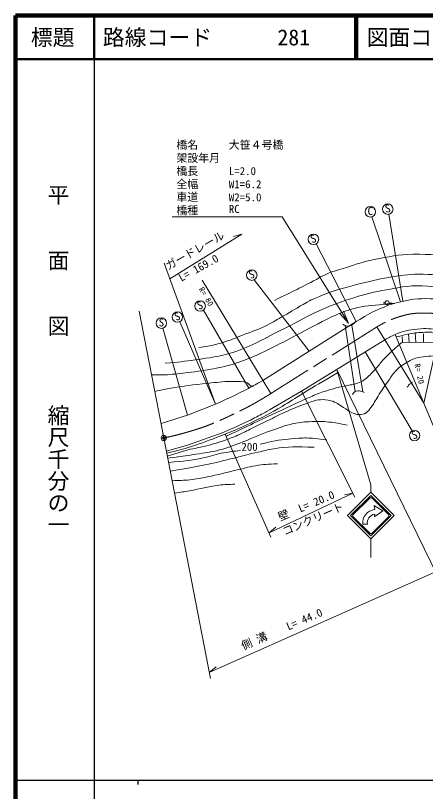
# Model space of a CAD drawing. Units: millimetres, scale not verified. Extents: x 40000 to 680000, y 20000 to 380000.
# Drawn here: x 40000 to 133858, y 202409 to 380000 of the extents above; entities that cross this region are included whole.
import ezdxf
from ezdxf.enums import TextEntityAlignment as Align

# ---------------------------------------------------------------- set-up
doc = ezdxf.new("R2010")
doc.units = ezdxf.units.MM
doc.header["$LTSCALE"] = 1000
doc.header["$PDMODE"] = 32
doc.header["$PDSIZE"] = 500
doc.linetypes.add('CHAIN', pattern=[18.5, 12, -1.5, 3.5, -1.5])
for name, color, linetype, lineweight in [('M-BGD', 7, 'Continuous', 13), ('M-BMK', 2, 'CHAIN', 13), ('M-STR-HTXT', 7, 'Continuous', 13), ('M-TTL', 2, 'Continuous', 140), ('M-TTL-BAND', 7, 'Continuous', 25), ('M-TTL-LINE', 7, 'Continuous', 50), ('M-TTL-TXT', 7, 'Continuous', 13)]:
    doc.layers.add(name, color=color, linetype=linetype, lineweight=lineweight)
doc.layers.add('M-OTRS', color=6, linetype='Continuous')
doc.styles.add('@ＭＳ ゴシック', font='')
doc.styles.add('ＭＳ ゴシック', font='')
doc.styles.get('@ＭＳ ゴシック').set_extended_font_data('@MS Gothic')
doc.styles.get('ＭＳ ゴシック').set_extended_font_data('MS Gothic')

# ---------------------------------------------------------------- blocks, each defined once
blk = doc.blocks.new('open_arrow')
at = {"color": 0, "linetype": 'Continuous', "lineweight": -2}
blk.add_lwpolyline([(7.5, 1.25), (0, 0), (7.5, -1.25)], dxfattribs=at)

msp = doc.modelspace()

# ---------------------------------------------------------------- linework, layer by layer
at = {"layer": 'M-BGD'}
for p, q in [((121612, 333947), (128146, 314483)), ((125491, 334515), (128640, 314595)), ((108863, 327779), (118017, 309939)), ((94615, 319497), (107227, 303162)), ((83035, 312594), (93408, 294719)), ((124136, 314268), (124621, 314236)), ((125509, 314178), (126129, 314137)), ((77584, 309911), (85777, 291040)), ((117769, 293959), (115455, 309053)), ((119483, 293892), (116980, 309164)), ((73756, 308456), (79396, 288518)), ((131527, 307358), (131678, 305216)), ((128608, 305228), (128510, 306514)), ((129935, 307091), (130134, 305222)), ((133441, 307186), (133436, 305209)), ((130780, 284914), (120032, 303014)), ((121359, 272581), (113546, 299011)), ((98159, 289723), (105467, 294024)), ((74757, 279146), (79997, 280729)), ((121359, 270899), (121359, 272581)), ((121181, 269652), (117261, 265731)), ((122093, 267742), (122226, 266960)), ((122203, 267815), (124078, 266615)), ((122280, 265341), (124078, 266615)), ((116013, 265553), (121359, 260207)), ((116726, 265553), (121359, 260920)), ((122166, 265409), (122226, 265890)), ((119500, 263554), (120568, 263554)), ((121359, 260207), (121359, 255931))]:
    msp.add_line(p, q, dxfattribs=at)
for points in [[(68314, 312369), (73948, 283319), (84628, 228234)], [(118017, 309939), (107227, 303162), (96631, 296498)], [(105467, 294024), (119962, 302971), (124556, 305787)], [(128168, 304918), (128574, 305228), (136747, 305197), (141836, 304356), (146302, 302206), (151027, 299942), (155400, 298675), (161507, 298373), (168912, 297408), (171311, 296899), (177553, 296930), (180378, 296909), (181964, 297151), (185080, 298220), (188289, 299685), (189992, 300401), (191966, 301097), (197015, 304275)], [(73311, 286605), (79640, 288595), (85768, 291036)], [(74537, 280284), (79591, 281778), (87322, 284503)], [(121359, 260207), (126705, 265553), (121359, 270899), (116013, 265553)], [(121359, 260920), (125992, 265553), (121359, 270186), (116726, 265553)], [(117261, 265731), (117261, 265375), (121181, 261455), (121537, 261455), (125457, 265375), (125457, 265731), (121537, 269652), (121181, 269652)]]:
    msp.add_lwpolyline(points, dxfattribs=at)
for centre, radius in [((121229, 335084), 1200), ((125226, 335686), 1200), ((108205, 328782), 1200), ((94098, 320580), 1200), ((82266, 313515), 1200), ((125069, 314274), 450), ((73380, 309596), 1200), ((77063, 310992), 1200), ((131371, 283870), 1200), ((73948, 283319), 600)]:
    msp.add_circle(centre, radius, dxfattribs=at)
for centre, radius, start, end in [((122588, 263877), 3105, 96.70317, 185.95551), ((122164, 267754), 72.5, 57.38076, 189.69095), ((122588, 263877), 2046, 100.20397, 189.06004), ((122238, 265400), 72.5, 172.87498, 305.31121)]:
    msp.add_arc(centre, radius, start, end, dxfattribs=at)
for points, knots in [([(99322, 314799), (103958, 317084), (105187, 317645), (108872, 319612), (109652, 320029), (110059, 320324), (110866, 320687), (112224, 321299), (113043, 321505), (114464, 321949), (117419, 322872), (119044, 323541), (122082, 324130), (125550, 324802), (127509, 325311), (131040, 325361), (135121, 325419), (137424, 325103), (141447, 324411), (145870, 323649), (148252, 322763), (152616, 321715), (157602, 320519), (160352, 319647), (165384, 318662), (167187, 318310), (168207, 318159), (170030, 317922), (172104, 317651), (173266, 317426), (175357, 317367), (179630, 317246), (182030, 317630), (186275, 318141), (192061, 318837), (195330, 319204), (200995, 320572), (202888, 321029), (203975, 321231), (205788, 321940), (209673, 323460), (211881, 324293), (215530, 326313), (218296, 327844), (219765, 328857), (222309, 330735), (224028, 332003), (224615, 332457), (226605, 334120)], [0, 0, 0, 0, 1, 1, 1, 2, 2, 2, 3, 3, 3, 4, 4, 4, 5, 5, 5, 6, 6, 6, 7, 7, 7, 8, 8, 8, 9, 9, 9, 10, 10, 10, 11, 11, 11, 12, 12, 12, 13, 13, 13, 14, 14, 14, 15, 15, 15, 16, 16, 16, 16]), ([(106754, 314429), (108263, 315173), (108729, 315356), (110022, 315890), (112977, 317108), (114740, 317523), (117832, 318330), (121064, 319174), (122878, 319678), (126178, 320193), (128938, 320624), (130511, 320850), (133304, 320796), (136335, 320737), (138025, 320362), (140996, 319758), (144023, 319143), (145653, 318515), (148646, 317749), (152186, 316842), (154188, 316408), (157717, 315461), (158617, 315219), (159093, 314976), (160005, 314783), (162215, 314315), (163477, 314148), (165726, 313940), (169432, 313596), (171529, 313753), (175248, 313626), (177301, 313556), (178452, 313335), (180504, 313434), (184794, 313641), (187249, 313555), (191454, 314428), (193529, 314858), (194304, 315016), (196715, 315754)], [0, 0, 0, 0, 1, 1, 1, 2, 2, 2, 3, 3, 3, 4, 4, 4, 5, 5, 5, 6, 6, 6, 7, 7, 7, 8, 8, 8, 9, 9, 9, 10, 10, 10, 11, 11, 11, 12, 12, 12, 13, 13, 13, 13]), ([(74282, 300403), (77563, 300708), (78483, 300814), (81157, 301213), (84550, 301720), (86513, 301845), (89775, 302906), (94540, 304457), (96904, 306116), (101416, 308296), (104886, 309974), (106693, 311203), (110233, 312728), (113001, 313921), (114581, 314541), (117462, 315424), (120339, 316305), (121982, 316732), (124947, 317246), (128595, 317878), (130698, 318383), (134388, 318087), (136999, 317879), (138073, 317683), (140988, 316898)], [0, 0, 0, 0, 1, 1, 1, 2, 2, 2, 3, 3, 3, 4, 4, 4, 5, 5, 5, 6, 6, 6, 7, 7, 7, 8, 8, 8, 8]), ([(81966, 304035), (82934, 304133), (83219, 304181), (84015, 304318), (85481, 304571), (86278, 304842), (87704, 305264), (89405, 305769), (90318, 306178), (91972, 306822), (94189, 307685), (95476, 308078), (97604, 309143), (99105, 309894), (99891, 310418), (101348, 311251), (103474, 312467), (104143, 312873), (106754, 314429)], [0, 0, 0, 0, 1, 1, 1, 2, 2, 2, 3, 3, 3, 4, 4, 4, 5, 5, 5, 6, 6, 6, 6]), ([(140670, 314541), (138559, 314950), (137843, 315021), (136013, 315131), (132973, 315313), (131210, 315184), (128242, 314506), (126136, 314024), (124989, 313579), (123013, 312705), (120973, 311804), (120252, 311344), (118017, 309939)], [0, 0, 0, 0, 1, 1, 1, 2, 2, 2, 3, 3, 3, 4, 4, 4, 4]), ([(71141, 297795), (72229, 297735), (72548, 297741), (73450, 297747), (75385, 297760), (76463, 297954), (78387, 298169), (81104, 298474), (82637, 298622), (85316, 299169), (87254, 299564), (88369, 299711), (90239, 300353), (93446, 301453), (95182, 302253), (98240, 303717), (100680, 304884), (101988, 305654), (104391, 306896), (107495, 308500), (109173, 309521), (112338, 311003), (113970, 311768), (114902, 312179), (116622, 312717), (119170, 313515), (120713, 313533), (123367, 313823), (124762, 313976), (125417, 314040), (126733, 314121)], [0, 0, 0, 0, 1, 1, 1, 2, 2, 2, 3, 3, 3, 4, 4, 4, 5, 5, 5, 6, 6, 6, 7, 7, 7, 8, 8, 8, 9, 9, 9, 10, 10, 10, 10]), ([(114923, 309399), (115176, 309175), (115338, 309083), (115650, 308984), (116197, 308810), (116608, 308934), (117097, 309233), (117354, 309391), (117476, 309485), (117686, 309731)], [0, 0, 0, 0, 1, 1, 1, 2, 2, 2, 3, 3, 3, 3]), ([(127201, 306430), (128382, 306768), (128738, 306855), (129740, 307053), (131093, 307320), (131866, 307440), (133244, 307482), (134858, 307532), (135773, 307532), (137377, 307344), (139487, 307096), (140636, 306741), (142722, 306340), (145096, 305883), (146421, 305609), (148795, 305156), (153438, 304270), (156048, 303828), (160687, 302923), (162636, 302543), (163714, 302256), (165669, 301909), (167107, 301653), (167911, 301472), (169366, 301348), (172658, 301068), (174522, 300892), (177821, 301073), (180930, 301244), (182692, 301379), (185735, 302039), (188254, 302586), (189592, 303176), (192061, 303917), (195896, 305067), (198037, 305736), (201872, 306886), (205147, 307868), (206175, 308173), (210261, 309383)], [0, 0, 0, 0, 1, 1, 1, 2, 2, 2, 3, 3, 3, 4, 4, 4, 5, 5, 5, 6, 6, 6, 7, 7, 7, 8, 8, 8, 9, 9, 9, 10, 10, 10, 11, 11, 11, 12, 12, 12, 13, 13, 13, 13]), ([(124556, 305787), (125604, 306411), (125986, 306579), (126948, 306989), (128842, 307798), (130016, 308059), (132066, 308251), (134095, 308441), (134969, 308316), (137276, 307979)], [0, 0, 0, 0, 1, 1, 1, 2, 2, 2, 3, 3, 3, 3]), ([(102026, 290185), (104110, 291174), (104653, 291439), (106360, 292192), (107625, 292750), (108320, 293098), (109614, 293584), (111588, 294326), (112746, 294602), (114793, 295107), (115956, 295394), (116652, 295368), (117798, 295714), (118483, 295921), (118904, 296001), (119497, 296402), (120636, 297174), (121155, 297774), (122105, 298770), (122907, 299612), (123253, 300177), (124046, 301027), (124837, 301876), (125296, 302339), (126144, 303132), (126914, 303853), (127183, 304085), (128168, 304918)], [0, 0, 0, 0, 1, 1, 1, 2, 2, 2, 3, 3, 3, 4, 4, 4, 5, 5, 5, 6, 6, 6, 7, 7, 7, 8, 8, 8, 9, 9, 9, 9]), ([(79997, 280729), (81764, 281049), (82270, 281158), (83708, 281518), (85674, 282011), (86751, 282390), (88658, 283076), (90065, 283583), (90841, 283909), (92193, 284548), (92810, 284839), (93134, 285044), (93744, 285351), (95291, 286129), (96179, 286522), (97739, 287276), (99312, 288036), (100170, 288511), (101762, 289232), (103644, 290084), (104697, 290583), (106657, 291239), (107857, 291641), (108524, 291984), (109786, 292077), (110727, 292146), (111276, 292071), (112189, 291835), (113448, 291509), (113997, 290911), (115125, 290263), (115839, 289853), (116171, 289502), (116918, 289155), (117528, 288873), (117900, 288680), (118573, 288678), (119256, 288676), (119710, 288697), (120276, 289079), (120809, 289439), (120989, 289791), (121377, 290305), (122217, 291419), (122506, 292168), (123272, 293335), (124102, 294600), (124578, 295303), (125457, 296536), (126096, 297431), (126384, 297996), (127150, 298786), (128102, 299767), (128789, 300173), (129980, 300845), (130960, 301397), (131595, 301577), (132698, 301795), (134540, 302160), (135622, 302094), (137499, 302035), (139660, 301968), (140867, 301813), (143013, 301545), (145357, 301252), (146613, 300698), (148964, 300465), (149456, 300416), (149677, 300387), (150160, 300357)], [0, 0, 0, 0, 1, 1, 1, 2, 2, 2, 3, 3, 3, 4, 4, 4, 5, 5, 5, 6, 6, 6, 7, 7, 7, 8, 8, 8, 9, 9, 9, 10, 10, 10, 11, 11, 11, 12, 12, 12, 13, 13, 13, 14, 14, 14, 15, 15, 15, 16, 16, 16, 17, 17, 17, 18, 18, 18, 19, 19, 19, 20, 20, 20, 21, 21, 21, 22, 22, 22, 23, 23, 23, 23]), ([(74629, 279810), (77344, 280486), (78107, 280689), (80300, 281376), (82880, 282186), (84288, 282758), (86806, 283744), (89563, 284824), (91114, 285424), (93782, 286708), (96663, 288094), (98245, 288944), (101011, 290547), (102911, 291649), (103923, 292353), (105798, 293497), (108874, 295372), (109865, 295945), (113720, 298219)], [0, 0, 0, 0, 1, 1, 1, 2, 2, 2, 3, 3, 3, 4, 4, 4, 5, 5, 5, 6, 6, 6, 6]), ([(71887, 293948), (73452, 294318), (73897, 294395), (75193, 294646), (78609, 295307), (80565, 295442), (84026, 295814), (86105, 296038), (87272, 296242), (89364, 296240), (90496, 296239), (91137, 296280), (92261, 296146), (92406, 296129), (92486, 296108), (92625, 296063), (93206, 295877), (93433, 295558), (93924, 295198), (93989, 295151), (94038, 295114), (94085, 295080)], [0, 0, 0, 0, 1, 1, 1, 2, 2, 2, 3, 3, 3, 4, 4, 4, 5, 5, 5, 6, 6, 6, 7, 7, 7, 7]), ([(96631, 296498), (95053, 295591), (94614, 295362), (93305, 294664), (90422, 293127), (89409, 292710), (85768, 291036)], [0, 0, 0, 0, 1, 1, 1, 2, 2, 2, 2]), ([(129693, 294971), (129949, 295321), (130037, 295460), (130330, 295698), (130552, 295877), (130655, 295941), (130946, 296092)], [0, 0, 0, 0, 1, 1, 1, 2, 2, 2, 2]), ([(117152, 293253), (117238, 293468), (117315, 293570), (117471, 293733), (117814, 294091), (118194, 294105), (118689, 294088), (119161, 294073), (119400, 293947), (119834, 293705)], [0, 0, 0, 0, 1, 1, 1, 2, 2, 2, 3, 3, 3, 3]), ([(87322, 284503), (90911, 286080), (91906, 286472), (94751, 287923), (96092, 288607), (96541, 288832), (98159, 289723)], [0, 0, 0, 0, 1, 1, 1, 2, 2, 2, 2]), ([(74845, 278691), (77944, 279091), (78765, 279191), (81264, 279597), (83408, 279944), (84636, 280025), (86737, 280573), (88874, 281130), (90008, 281658), (92076, 282432), (94559, 283361), (95887, 284048), (98384, 284940), (100391, 285657), (101494, 286175), (103584, 286598), (105221, 286930), (106165, 287004), (107835, 287069), (109370, 287128), (110237, 287115), (111766, 286968), (113400, 286810), (113996, 286668), (115906, 286235)], [0, 0, 0, 0, 1, 1, 1, 2, 2, 2, 3, 3, 3, 4, 4, 4, 5, 5, 5, 6, 6, 6, 7, 7, 7, 8, 8, 8, 8]), ([(96022, 281885), (97235, 282204), (97593, 282270), (98608, 282477), (100994, 282963), (102363, 283100), (104793, 283256), (106238, 283349), (107057, 283329), (108501, 283209), (109595, 283119), (109985, 283068), (111289, 282851)], [0, 0, 0, 0, 1, 1, 1, 2, 2, 2, 3, 3, 3, 4, 4, 4, 4]), ([(75423, 275714), (80510, 276612), (81887, 276805), (85981, 277739), (87703, 278132), (88663, 278372), (90379, 278793), (92372, 279282), (93480, 279591), (95478, 280060), (96889, 280391), (97679, 280584), (99107, 280830), (102684, 281445), (104089, 281262), (108392, 281204)], [0, 0, 0, 0, 1, 1, 1, 2, 2, 2, 3, 3, 3, 4, 4, 4, 5, 5, 5, 5]), ([(75035, 277715), (78831, 278083), (79966, 278129), (83061, 278781), (84895, 279168), (85875, 279600), (87719, 279934), (89181, 280199), (89704, 280267), (91489, 280448)], [0, 0, 0, 0, 1, 1, 1, 2, 2, 2, 3, 3, 3, 3]), ([(75828, 273623), (77744, 273597), (78330, 273588), (79922, 273744), (81499, 273897), (82371, 274092), (83924, 274405), (86483, 274921), (87894, 275318), (90436, 275911), (92201, 276322), (93165, 276677), (94954, 276970), (96906, 277291), (97642, 277308), (100001, 277396)], [0, 0, 0, 0, 1, 1, 1, 2, 2, 2, 3, 3, 3, 4, 4, 4, 5, 5, 5, 5]), ([(76397, 270689), (78045, 270935), (78475, 271008), (79805, 271230), (82437, 271670), (83875, 272133), (86519, 272497), (87961, 272696), (88786, 272632), (90237, 272747), (90237, 272747), (90237, 272747), (90237, 272747), (90237, 272747), (90237, 272747), (90237, 272747)], [0, 0, 0, 0, 1, 1, 1, 2, 2, 2, 3, 3, 3, 4, 4, 4, 5, 5, 5, 5])]:
    msp.add_open_spline(points, degree=3, knots=knots, dxfattribs=at)
msp.add_open_spline([(88278, 283763), (95152, 286974), (95152, 286974), (102026, 290185)], degree=3, dxfattribs=at)
at = {"layer": 'M-BMK'}
msp.add_line((122620, 308656), (98227, 293318), dxfattribs=at)
for points in [[(137800, 311504), (136129, 311813), (135532, 311853), (134066, 311894), (131476, 311967), (129965, 311743), (127502, 310939), (125501, 310285), (124699, 309874), (122620, 308656)], [(73948, 283319), (76545, 283850), (77316, 284076), (79441, 284686), (83806, 285938), (86169, 286969), (90256, 288948), (93452, 290495), (94575, 291119), (98227, 293318)]]:
    msp.add_open_spline(points, degree=3, knots=[0, 0, 0, 0, 1, 1, 1, 2, 2, 2, 3, 3, 3, 3], dxfattribs=at)
at = {"layer": 'M-OTRS'}
msp.add_point((73948, 283319), dxfattribs=at)
at = {"layer": 'M-STR-HTXT'}
for p, q in [((75361, 319714), (91843, 329971)), ((91843, 329971), (89931, 329390)), ((74036, 323359), (85777, 291040)), ((82755, 319460), (98487, 293481)), ((133449, 291296), (137916, 311481)), ((133449, 291296), (122746, 308729)), ((144388, 264945), (126948, 306989)), ((136623, 251749), (113546, 299011)), ((117717, 269789), (105467, 294024)), ((98466, 260632), (88008, 284215)), ((98035, 261603), (117262, 270688)), ((117262, 270688), (115296, 270331)), ((98035, 261603), (99561, 262896)), ((84352, 229654), (136174, 252667)), ((84352, 229654), (85908, 230911))]:
    msp.add_line(p, q, dxfattribs=at)
at = {"layer": 'M-TTL'}
for p, q in [((40000, 380000), (40000, 20000)), ((680000, 380000), (40000, 380000))]:
    msp.add_line(p, q, dxfattribs=at)
at = {"layer": 'M-TTL-BAND'}
for p, q in [((58000, 370000), (58000, 20000)), ((40000, 205000), (579000, 205000)), ((68000, 205000), (68000, 204000))]:
    msp.add_line(p, q, dxfattribs=at)
at = {"layer": 'M-TTL-LINE'}
for p, q in [((58000, 380000), (58000, 370000)), ((117750, 380000), (117750, 370000)), ((118250, 380000), (118250, 370000)), ((40000, 370000), (680000, 370000))]:
    msp.add_line(p, q, dxfattribs=at)
at = {"layer": 'M-TTL-TXT'}
msp.add_lwpolyline([(116227, 309553), (101031, 333938), (75900, 333938)], dxfattribs=at)

# ---------------------------------------------------------------- block references
at = {"layer": 'M-TTL-TXT', "xscale": 400, "yscale": 400, "rotation": 121.9}
msp.add_blockref('open_arrow', (116227, 309553), dxfattribs=at)

# ---------------------------------------------------------------- texts
at = {"layer": 'M-BGD', "style": 'ＭＳ ゴシック'}
for s, p in [('C', (121220, 333782)), ('S', (73389, 308294))]:
    msp.add_text(s, height=1833, dxfattribs=at).set_placement(p, align=Align.BOTTOM_CENTER)
for rotation, p in [(10, (125460, 334405)), (20, (108658, 327562)), (20, (94552, 319360)), (20, (82720, 312295)), (20, (77516, 309771)), (20, (131825, 282649))]:
    msp.add_text('S', height=1833, rotation=rotation, dxfattribs=at).set_placement(p, align=Align.BOTTOM_CENTER)
msp.add_text('200', height=1833, dxfattribs=at).set_placement((91712, 279829), align=Align.BOTTOM_LEFT)
at = {"layer": 'M-STR-HTXT', "style": 'ＭＳ ゴシック'}
for s, p in [('橋名', (76823, 348931)), ('大笹４号橋', (88823, 348931)), ('架設年月', (76823, 345931)), ('橋長', (76823, 342931)), ('L=2.0', (88823, 342931)), ('全幅', (76823, 339931)), ('W1=6.2', (88823, 339931)), ('車道', (76823, 336991)), ('W2=5.0', (88823, 336931)), ('橋種', (76823, 333931)), ('RC', (88823, 334275))]:
    msp.add_text(s, height=1833, dxfattribs=at).set_placement(p, align=Align.BOTTOM_LEFT)
for s, height, rotation, p in [('ガードレール', 1833, 29.615, (75272, 321237)), ('L= 169.0', 1833, 28.733, (78206, 318562)), ('R= 80', 1320, 300.816, (81553, 317162)), ('R= 20', 1320, 282.751, (130920, 300070)), ('壁\u3000L= 20.0', 1833, 22.825, (100794, 263791)), ('コンクリート', 1833, 23.724, (101811, 260426)), ('側 溝\u3000\u3000L= 44.0', 1833, 23.343, (92359, 234283))]:
    msp.add_text(s, height=height, rotation=rotation, dxfattribs=at).set_placement(p, align=Align.BOTTOM_LEFT)
at = {"layer": 'M-TTL-BAND', "style": '@ＭＳ ゴシック'}
for s, p in [('平\u3000\u3000面\u3000\u3000図', (49777, 306475)), ('縮尺千分の一', (49777, 261030))]:
    msp.add_text(s, height=3666, rotation=270, dxfattribs=at).set_placement(p, align=Align.MIDDLE_RIGHT)
at = {"layer": 'M-TTL-TXT', "style": 'ＭＳ ゴシック'}
msp.add_text('標題', height=3666, dxfattribs=at).set_placement((48500, 375000), align=Align.MIDDLE_CENTER)
for s, p in [('路線コード      281', (60000, 375000)), ('図面コード      17-0', (120380, 375000))]:
    msp.add_text(s, height=3666, dxfattribs=at).set_placement(p, align=Align.MIDDLE_LEFT)

doc.saveas('drawing.dxf')
